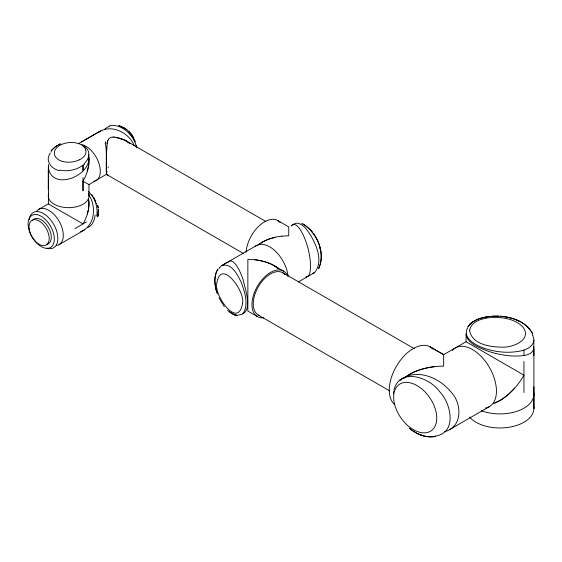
<?xml version="1.0" encoding="UTF-8"?>
<svg xmlns="http://www.w3.org/2000/svg" width="562" height="562" viewBox="0 0 562 562"><rect width="100%" height="100%" fill="white"/><g stroke="black" fill="none" stroke-linecap="round" stroke-linejoin="round"><path stroke-width="0.84" d="M48.543 164.511L48.515 203.999M88.466 156.159A20.892 17.057 -60 0 1 88.656 157.121A23.077 18.841 -60 0 1 88.901 159.088A25.304 20.661 -60 0 1 88.979 161.111A27.868 22.754 -60 0 1 88.866 163.668A30.629 25.009 -60 0 1 88.536 166.247A34.458 28.135 -60 0 1 87.314 171.382A39.354 32.132 -60 0 1 83.007 181.168L83.014 190.876L83.014 177.529M83.014 169.9L83.014 165.586L84.462 164.259M88.979 195.913L88.972 184.617L106.787 174.051M106.288 167.279L106.499 174.417L243.487 253.525M466.165 333.68L466.031 341.745L443.657 354.664L430.387 347M533.9 408.567L533.9 386.74M106.295 166.816L106.302 164.849M107.335 142.664L106.499 153.019L106.323 172.084M106.302 164.336L106.309 163.809M48.262 166.963C51.282 192.724 94.184 175.232 88.459 154.255M533.9 355.577L533.879 339.181L532.86 335.605M393.4 393.836L393.681 391.25M98.315 213.181L98.294 208.994M533.893 340.151C533.289 346.81 526.215 349.775 520.454 350.983C508.596 353.421 496.113 352.226 484.662 348.433C476.625 345.665 462.35 338.774 467.324 328.271M533.605 346.606C534.652 356.245 520.616 355.985 514.04 356.048C504.95 355.76 495.93 353.92 487.345 350.955C479.463 347.541 467.984 344.155 466.038 334.594M98.083 214.768L97.739 216.518L98.364 209.907M96.769 215.977C98.202 207.174 94.943 197.705 88.431 191.614M107.159 143.696L107.665 141.28M97.655 216.848L98.181 214.277M87.314 171.382L88.866 163.668L88.656 157.121M38.715 209.359L48.262 203.851L83.014 223.922A39.354 32.132 -60 0 0 87.321 214.129L88.536 208.994A30.629 25.009 -60 0 0 88.866 206.409A27.868 22.754 -60 0 0 88.979 203.851A25.304 20.661 -60 0 0 88.901 201.835A23.077 18.841 -60 0 0 88.656 199.861A20.892 17.057 -60 0 0 88.466 198.899M393.927 390.007C399.968 366.923 429.67 377.46 439.512 391.545C451.131 403.158 457.742 433.309 434.84 436.161M107.995 140.345L108.445 139.467M49.751 154.009C45.016 161.294 52.133 169.548 59.565 170.588M219.229 268.341L219.475 267.926M217.803 269.367C213.701 276.104 214.48 284.491 216.792 291.706L215.998 288.706L217.494 293.947M291.088 226.247L291.376 225.805M49.976 153.63L50.334 153.061M218.161 268.861C213.363 275.907 214.529 285.201 216.995 292.879M219.559 267.786L221.688 265.608L256.525 245.496M467.914 326.557L471.715 322.595L477.412 319.392M467.998 326.452L472.396 322.082L469.769 324.274C475.276 319.075 482.962 317.087 490.31 316.322M467.598 327.878L467.893 327.491M50.994 150.995L54.971 146.9L60.197 143.935M292.662 225.137C296.743 220.262 303.241 225.383 306.192 228.994C314.657 239.848 324.829 260.375 314.551 272.598L298.387 281.927M51.142 151.965L51.437 151.614M228.179 262.194L230.167 260.944A30.425 9.182 77.1 0 1 243.156 279.841C245.236 289.465 254.354 313.884 238.471 315.008M51.374 150.461L56.846 145.607M291.53 225.601L292.907 224.533L294.151 224.378M104.954 129.035L105.361 128.579M466.074 341.773L523.96 375.191A66.091 53.959 -60 0 1 514.757 388.082L509.256 393.66L503.229 398.458A46.751 38.174 -60 0 1 500.77 400.046L494.799 403.045M243.156 313.568C248.91 304.281 244.737 292.247 241.442 282.812C237.937 275.478 231.895 262.651 221.857 265.517M514.75 388.075C508.835 394.447 502.042 400.425 493.738 403.418M105.466 128.473L109.716 125.993M98.111 132.801C110.194 123.099 129.302 132.47 134.241 145.804M400.404 380.193L401.345 379.378M401.83 378.992C417.903 368.321 439.617 378.078 450.703 391.672C462.119 402.835 462.905 427.197 444.661 431.679M80.619 231.593C95.133 226.493 96.833 205.566 88.417 194.452M81.441 141.954L98.877 131.887M78.701 143.535L100.998 130.665M74.901 228.601L86.513 221.899M59.073 244.625L84.293 230.062M222.763 264.99L227.083 262.496M449.628 429.586L489.418 406.607M314.551 272.598L312.809 273.294M58.406 144.75L60.324 143.879M417.51 370.611A57.387 46.857 0 0 1 425.94 368.103A63.857 52.14 0 0 1 434.714 366.628C423.945 368.089 412.796 371.004 404.233 378.05L409.726 374.257L414.496 371.84A51.669 42.192 0 0 1 417.51 370.611M478.15 319.104C496.323 312.978 522.611 315.528 532.713 333.976M281.836 236.145A49.372 40.316 0 0 0 275.043 237.276L268.531 239.229A39.473 32.231 0 0 0 265.433 240.522A35.919 29.322 0 0 0 262.503 242.039A32.61 26.625 0 0 0 260.304 243.43A29.744 24.285 0 0 0 258.752 244.575M435.529 436.379C426.151 438.297 416.568 434.243 409.424 428.321M281.836 236.145L288.749 235.766L288.749 226.893L277.691 220.508M435.114 436.47C425.68 438.191 416.161 434.019 409.059 428.019M492.389 316.174L498.41 316.153M305.819 277.038C310.702 276.497 310.259 269.612 310.547 266.037C310.435 257.6 308.587 249.261 305.819 241.316A30.552 9.217 77.1 0 0 294.158 224.414M114.599 137.276C120.212 137.718 125.797 139.861 129.955 143.703A20.787 17.134 -5 0 0 128.445 142.446M500.377 316.28C512.72 317.474 527.149 321.949 532.755 334.074M283.641 271.158L274.101 265.65A35.919 29.322 0 0 0 271.172 264.133A39.473 32.231 0 0 0 268.081 262.833A44.412 36.263 0 0 0 261.562 260.894A49.372 40.316 0 0 0 254.776 259.756L247.856 259.377L247.856 311.102L257.537 316.687M116.362 137.451L117.613 137.662M237.698 315.451L234.27 314.685L229.401 311.819M254.776 259.749C261.471 260.656 268.186 262.278 274.101 265.65A32.61 26.625 0 0 1 276.3 267.041A29.744 24.285 0 0 1 277.853 268.186M237.108 315.401L233.174 314.242L229.802 312.135M118.526 125.537L125.115 128.424L129.077 131.606L132.4 135.414M418.802 434.243L423.699 435.894M119.495 125.853L124.574 128.08L127.047 129.822M301.625 223.409C316.687 231.228 325.918 252.626 318.647 268.517C326.002 252.956 317.059 232.52 302.981 223.922M519.738 321.443L516.78 320.101M106.499 174.417L107.799 175.189M125.087 140.261L265.959 221.576M430.211 346.902L443.657 354.664L443.657 366.136A67.299 54.95 0 0 0 434.714 366.621M282.735 272.725L414.433 348.763M83.014 181.175L88.979 184.617M258.302 315.043L389.747 390.934M274.101 265.65L278.345 268.587A26.927 21.988 0 0 1 278.829 268.994M227.526 310.21L229.184 311.65M129.105 131.641L133.77 137.514M312.036 231.909L310.35 229.823M91.838 194.733L92.203 195.19M92.379 195.421L92.73 195.899M224.329 306.669L218.941 297.776M93.531 197.086L93.784 197.501M532.467 334.861L532.671 335.233M94.142 198.126L94.493 198.758M94.711 199.194L95.006 199.791M95.28 200.402L95.54 201.02M95.786 201.646L95.94 202.081M96.369 203.402L96.488 203.844M320.389 249.914L319.497 246.549M97.648 205.285L98.146 207.807M97.598 205.074L98.111 207.575M136.545 147.63L135.245 142.938L132.843 138.294A20.934 13.917 49.8 0 0 109.688 125.944M88.656 199.861L88.979 203.851L88.536 208.994A34.458 28.135 -60 0 1 87.314 214.122M533.893 348.559L533.9 408.363M523.96 350.035L523.96 355.43M523.96 361.436L523.96 392.599M83.014 165.586L83.014 170.897M48.262 169.092L48.262 189.12M533.717 406.34A33.931 19.593 0 0 1 509.425 427.183A33.931 19.593 0 0 1 469.579 417.088M533.717 392.304A33.931 19.593 0 0 1 517.644 411.054A33.931 19.593 0 0 1 481.409 410.731M452.368 350.463A33.931 19.593 60 0 1 489.418 367.429A33.931 19.593 60 0 1 485.582 407.991M399.87 380.158A34.282 23.4 50.4 0 1 401.739 378.872M243.156 313.533A30.425 9.182 77.1 0 1 242.327 313.505M263.69 317.755A26.245 15.153 -60 0 1 257.396 286.311A26.245 15.153 -60 0 1 287.772 276.04M255.246 246.402A26.245 15.153 60 0 1 274.783 250.596A26.245 15.153 60 0 1 288.067 276.272M259.63 315.661A24.433 14.106 -60 0 1 258.949 285.756A24.433 14.106 -60 0 1 284.983 274.621M394.18 404.12A33.931 19.593 -60 0 1 399.062 362.125A33.931 19.593 -60 0 1 432.888 349.03M129.063 132.751A15.996 10.004 55.5 0 1 133.089 137.592M133.601 138.175A15.785 9.877 55.5 0 1 135.386 141.884M136.355 145.305A15.785 9.877 55.5 0 1 136.468 145.98M81.947 144.61A20.358 11.753 60 0 1 99.003 163.528A20.358 11.753 60 0 1 93.791 181.343M126.78 141.343A22.944 19.038 -6.2 0 1 128.41 142.481M126.745 141.385A25.142 21.11 -8.1 0 0 124.989 140.388A27.215 23.267 -11.1 0 0 123.19 139.622M121.315 139.025A28.936 25.367 -15.6 0 1 123.141 139.713M119.404 138.547A29.941 27.145 -23.6 0 1 121.294 139.095M117.528 138.013A29.315 27.601 -40.5 0 1 119.467 138.421M115.61 137.29A23.66 22.375 65.4 0 1 116.369 137.381M113.306 137.009A15.722 13.755 37.6 0 1 114.578 137.009M112.302 137.184A11.451 9.294 27.9 0 1 113.313 137.107M108.375 139.432A6.632 5.037 22.1 0 1 112.007 137.128M107.504 141.195A15.722 11.472 38.3 0 1 107.876 140.275M107.138 142.516A23.66 15.012 60.4 0 1 107.279 141.919M105.249 143.5A29.315 14.148 74.6 0 1 105.607 141.736M105.523 145.207A29.941 10.193 82.4 0 1 105.775 143.303M105.86 147.356A28.936 6.814 86.5 0 1 106.035 145.34M106.078 149.668A27.215 4.468 88.7 0 1 106.204 147.56M106.176 152.105A25.142 2.908 89.9 0 1 106.274 149.808M106.239 154.62A22.944 1.876 -89.5 0 1 106.316 152.246M106.373 154.88A20.787 1.173 -89.2 0 0 106.316 157.191A18.785 0.794 -89.1 0 0 106.295 159.545M106.33 159.524A17.043 0.534 -89.1 0 0 106.295 161.828A15.638 0.393 -89.1 0 0 106.281 164.069M106.366 172.611A17.043 0.414 -88.8 0 1 106.344 171.586M106.415 173.103A18.785 0.513 -88.4 0 1 106.387 172.246M106.464 173.651A20.787 0.646 -87.7 0 1 106.429 172.977M106.576 173.286A22.944 0.78 -86.8 0 1 106.555 172.569M106.71 172.464A25.142 0.913 -85.3 0 1 106.71 172.274M106.998 171.965A27.215 0.991 -83 0 1 107.033 171.326M108.115 167.736A28.936 0.92 -79.7 0 1 108.213 167.047M246.072 252.275A26.245 15.153 -60 0 1 259.96 225.144A26.245 15.153 -60 0 1 280.101 222.545M257.782 245.39A26.927 21.988 0 0 1 258.26 244.976L262.51 242.046L268.531 239.229A44.412 36.263 0 0 1 275.05 237.283M88.55 193.511A20.358 11.753 0 0 1 68.62 207.673A20.358 11.753 0 0 1 48.69 193.511M79.39 159.798A17.829 11.149 -4.5 0 1 72.835 161.849A15.961 9.983 -4.5 0 1 62.284 161.357M85.663 149.857A15.293 9.568 -4.5 0 1 79.439 159.84M85.733 149.843A15.975 9.99 -4.5 0 0 84.068 146.935A15.687 9.814 -4.5 0 0 79.165 143.717M79.059 143.816A15.82 9.898 -4.5 0 0 58.736 146.078A15.82 9.898 -4.5 0 0 57.443 158.941L58.258 159.517A15.617 9.765 -4.5 0 0 59.417 160.191L60.394 160.655A15.09 9.435 -4.5 0 0 62.305 161.336M82.6 165.305A20.956 15.055 -8.2 0 1 74.894 169.352A20.415 13.418 -7.8 0 1 59.874 170.117M83.921 164.02A20.724 13.614 -15.2 0 0 88.445 151.466A20.169 13.636 -10.8 0 0 86.253 148.066A20.035 13.516 -10.3 0 0 83.949 146.127M36.846 210.94A20.358 11.753 60 0 1 59.073 221.119A20.358 11.753 60 0 1 56.776 245.461M95.133 215.049A20.358 12.406 77.9 0 1 87.44 227.596M32.736 220.241A14.254 8.226 60 0 1 48.318 227.266A14.254 8.226 60 0 1 46.73 244.351M29.196 219.616A20.358 11.753 60 0 1 43.738 213.679A20.358 11.753 60 0 1 57.781 236.778A20.358 11.753 60 0 1 46.548 248.158M242.538 303.213C238.365 329.95 214.15 295.633 216.707 283.782C220.409 257.017 245.432 291.502 242.538 303.213M469.6 330.582C472.052 344.548 490.422 347 501.985 347.154C511.722 347.871 532.509 340.242 523.06 327.225C515.565 319.195 503.657 317.221 493.148 317.368C484.5 317.895 471.286 320.214 469.6 330.582M235.541 315.12L233.174 314.242L235.541 315.12M394.629 404.45A28.142 17.605 55.5 0 0 431.047 430.878A28.142 17.605 55.5 0 0 419.976 387.513A28.142 17.605 55.5 0 0 394.629 404.45M29.168 228.727A14.254 8.226 60 0 0 45.473 245.341A14.254 8.226 60 0 0 42.719 223.845A14.254 8.226 60 0 0 29.168 228.727M28.409 227.322A18.553 10.713 60 0 0 50.088 247.709A18.553 10.713 60 0 0 45.15 219.25A18.553 10.713 60 0 0 28.409 227.322"/></g></svg>
